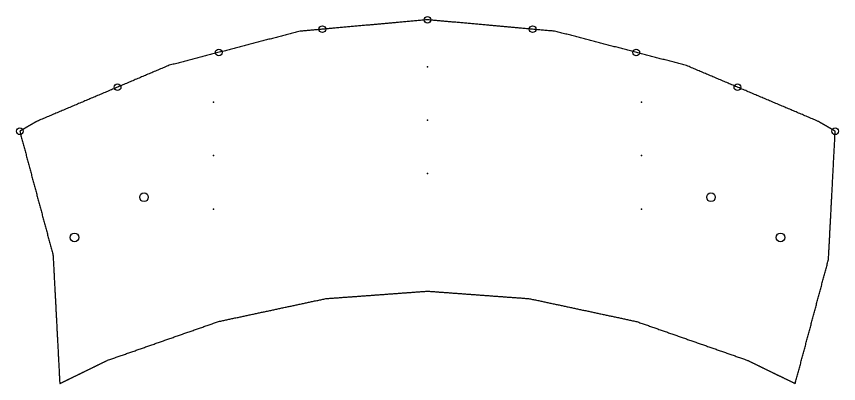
# Model space of a CAD drawing. Extents: x 2 to 380, y 1 to 306.
# Drawn here: x 156.3 to 217.7, y 0.8 to 28.3 of the extents above; entities that cross this region are included whole.
import ezdxf

# ---------------------------------------------------------------- set-up
doc = ezdxf.new("R2010")
doc.units = 0
doc.layers.get('0').update_dxf_attribs({"linetype": 'CONTINUOUS'})
for name, color, linetype in [('DRILLING', 3, 'CONTINUOUS'), ('ENGRAVE', 4, 'CONTINUOUS'), ('RIB_INDICATION', 1, 'CONTINUOUS')]:
    doc.layers.add(name, color=color, linetype=linetype)

# ---------------------------------------------------------------- blocks, each defined once
blk = doc.blocks.new('*U150')
at = {"layer": 'ENGRAVE'}
blk.add_point((0, 0), dxfattribs=at)
blk = doc.blocks.new('*U151')
at = {"layer": 'ENGRAVE', "color": 0, "linetype": 'BYBLOCK'}
for p in [(0, 0), (4, 0), (8, 0)]:
    blk.add_blockref('*U150', p, dxfattribs=at)
blk = doc.blocks.new('*U152')
at = {"layer": 'ENGRAVE'}
blk.add_point((0, 0), dxfattribs=at)
blk = doc.blocks.new('*U153')
at = {"layer": 'ENGRAVE', "color": 0, "linetype": 'BYBLOCK'}
for p in [(0, 0), (4, 0), (8, 0)]:
    blk.add_blockref('*U152', p, dxfattribs=at)
blk = doc.blocks.new('*U154')
at = {"layer": 'ENGRAVE'}
blk.add_point((0, 0), dxfattribs=at)
blk = doc.blocks.new('*U155')
at = {"layer": 'ENGRAVE', "color": 0, "linetype": 'BYBLOCK'}
for p in [(0, 0), (4, 0), (8, 0)]:
    blk.add_blockref('*U154', p, dxfattribs=at)

msp = doc.modelspace()

# ---------------------------------------------------------------- linework, layer by layer
msp.add_polyline3d([(159.493, 0.821, 0), (159.527, 0.838, 0), (159.561, 0.854, 0), (159.595, 0.871, 0), (159.629, 0.888, 0), (159.663, 0.904, 0), (159.697, 0.921, 0), (159.731, 0.937, 0), (159.765, 0.954, 0), (159.799, 0.971, 0), (159.833, 0.987, 0), (159.867, 1.004, 0), (159.901, 1.02, 0), (159.935, 1.037, 0), (159.969, 1.054, 0), (160.003, 1.07, 0), (160.037, 1.087, 0), (160.071, 1.103, 0), (160.105, 1.12, 0), (160.139, 1.136, 0), (160.173, 1.153, 0), (160.207, 1.17, 0), (160.241, 1.186, 0), (160.275, 1.203, 0), (160.309, 1.219, 0), (160.343, 1.236, 0), (160.377, 1.253, 0), (160.411, 1.269, 0), (160.445, 1.286, 0), (160.479, 1.302, 0), (160.513, 1.319, 0), (160.547, 1.336, 0), (160.581, 1.352, 0), (160.616, 1.369, 0), (160.65, 1.385, 0), (160.684, 1.402, 0), (160.718, 1.419, 0), (160.752, 1.435, 0), (160.786, 1.452, 0), (160.82, 1.468, 0), (160.854, 1.485, 0), (160.888, 1.502, 0), (160.922, 1.518, 0), (160.956, 1.535, 0), (160.99, 1.551, 0), (161.024, 1.568, 0), (161.058, 1.584, 0), (161.092, 1.601, 0), (161.126, 1.618, 0), (161.16, 1.634, 0), (161.194, 1.651, 0), (161.228, 1.667, 0), (161.262, 1.684, 0), (161.296, 1.701, 0), (161.33, 1.717, 0), (161.364, 1.734, 0), (161.398, 1.75, 0), (161.432, 1.767, 0), (161.466, 1.784, 0), (161.5, 1.8, 0), (161.534, 1.817, 0), (161.568, 1.833, 0), (161.602, 1.85, 0), (161.636, 1.867, 0), (161.67, 1.883, 0), (161.704, 1.9, 0), (161.738, 1.916, 0), (161.772, 1.933, 0), (161.806, 1.95, 0), (161.84, 1.966, 0), (161.874, 1.983, 0), (161.908, 1.999, 0), (161.942, 2.016, 0), (161.976, 2.032, 0), (162.01, 2.049, 0), (162.044, 2.066, 0), (162.078, 2.082, 0), (162.112, 2.099, 0), (162.146, 2.115, 0), (162.18, 2.132, 0), (162.214, 2.149, 0), (162.248, 2.165, 0), (162.282, 2.182, 0), (162.316, 2.198, 0), (162.35, 2.215, 0), (162.384, 2.232, 0), (162.418, 2.248, 0), (162.452, 2.265, 0), (162.486, 2.281, 0), (162.52, 2.298, 0), (162.554, 2.315, 0), (162.588, 2.331, 0), (162.622, 2.348, 0), (162.656, 2.364, 0), (162.69, 2.381, 0), (162.724, 2.398, 0), (162.758, 2.414, 0), (162.792, 2.431, 0), (162.826, 2.447, 0), (162.86, 2.464, 0), (162.894, 2.48, 0), (162.928, 2.497, 0), (162.962, 2.514, 0), (162.996, 2.53, 0), (163.03, 2.547, 0), (163.066, 2.564, 0), (163.145, 2.592, 0), (163.225, 2.619, 0), (163.304, 2.647, 0), (163.383, 2.675, 0), (163.462, 2.702, 0), (163.541, 2.73, 0), (163.62, 2.758, 0), (163.699, 2.785, 0), (163.778, 2.813, 0), (163.857, 2.841, 0), (163.937, 2.868, 0), (164.016, 2.896, 0), (164.095, 2.924, 0), (164.174, 2.951, 0), (164.253, 2.979, 0), (164.332, 3.007, 0), (164.411, 3.034, 0), (164.49, 3.062, 0), (164.569, 3.09, 0), (164.648, 3.117, 0), (164.728, 3.145, 0), (164.807, 3.173, 0), (164.886, 3.2, 0), (164.965, 3.228, 0), (165.044, 3.256, 0), (165.123, 3.283, 0), (165.202, 3.311, 0), (165.281, 3.339, 0), (165.36, 3.366, 0), (165.44, 3.394, 0), (165.519, 3.422, 0), (165.598, 3.449, 0), (165.677, 3.477, 0), (165.756, 3.505, 0), (165.835, 3.532, 0), (165.914, 3.56, 0), (165.993, 3.588, 0), (166.072, 3.615, 0), (166.152, 3.643, 0), (166.231, 3.671, 0), (166.31, 3.698, 0), (166.389, 3.726, 0), (166.468, 3.754, 0), (166.547, 3.781, 0), (166.626, 3.809, 0), (166.705, 3.837, 0), (166.784, 3.864, 0), (166.864, 3.892, 0), (166.943, 3.92, 0), (167.022, 3.947, 0), (167.101, 3.975, 0), (167.18, 4.003, 0), (167.259, 4.03, 0), (167.338, 4.058, 0), (167.417, 4.086, 0), (167.496, 4.113, 0), (167.576, 4.141, 0), (167.655, 4.169, 0), (167.734, 4.196, 0), (167.813, 4.224, 0), (167.892, 4.252, 0), (167.971, 4.279, 0), (168.05, 4.307, 0), (168.129, 4.335, 0), (168.208, 4.362, 0), (168.288, 4.39, 0), (168.367, 4.418, 0), (168.446, 4.445, 0), (168.525, 4.473, 0), (168.604, 4.501, 0), (168.683, 4.528, 0), (168.762, 4.556, 0), (168.841, 4.584, 0), (168.92, 4.611, 0), (169, 4.639, 0), (169.079, 4.667, 0), (169.158, 4.694, 0), (169.237, 4.722, 0), (169.316, 4.75, 0), (169.395, 4.777, 0), (169.474, 4.805, 0), (169.553, 4.833, 0), (169.632, 4.86, 0), (169.712, 4.888, 0), (169.791, 4.916, 0), (169.87, 4.943, 0), (169.949, 4.971, 0), (170.028, 4.999, 0), (170.107, 5.026, 0), (170.186, 5.054, 0), (170.265, 5.082, 0), (170.344, 5.109, 0), (170.424, 5.137, 0), (170.503, 5.165, 0), (170.582, 5.192, 0), (170.661, 5.22, 0), (170.74, 5.248, 0), (170.819, 5.275, 0), (170.898, 5.303, 0), (170.977, 5.331, 0), (171.056, 5.358, 0), (171.136, 5.386, 0), (171.215, 5.414, 0), (171.294, 5.441, 0), (171.373, 5.468, 0), (171.449, 5.484, 0), (171.525, 5.501, 0), (171.602, 5.517, 0), (171.678, 5.533, 0), (171.754, 5.55, 0), (171.831, 5.566, 0), (171.907, 5.582, 0), (171.984, 5.598, 0), (172.06, 5.615, 0), (172.136, 5.631, 0), (172.213, 5.647, 0), (172.289, 5.664, 0), (172.365, 5.68, 0), (172.442, 5.696, 0), (172.518, 5.713, 0), (172.594, 5.729, 0), (172.671, 5.745, 0), (172.747, 5.762, 0), (172.824, 5.778, 0), (172.9, 5.794, 0), (172.976, 5.81, 0), (173.053, 5.827, 0), (173.129, 5.843, 0), (173.205, 5.859, 0), (173.282, 5.876, 0), (173.358, 5.892, 0), (173.434, 5.908, 0), (173.511, 5.925, 0), (173.587, 5.941, 0), (173.664, 5.957, 0), (173.74, 5.973, 0), (173.816, 5.99, 0), (173.893, 6.006, 0), (173.969, 6.022, 0), (174.045, 6.039, 0), (174.122, 6.055, 0), (174.198, 6.071, 0), (174.274, 6.088, 0), (174.351, 6.104, 0), (174.427, 6.12, 0), (174.504, 6.137, 0), (174.58, 6.153, 0), (174.656, 6.169, 0), (174.733, 6.185, 0), (174.809, 6.202, 0), (174.885, 6.218, 0), (174.962, 6.234, 0), (175.038, 6.251, 0), (175.115, 6.267, 0), (175.191, 6.283, 0), (175.267, 6.3, 0), (175.344, 6.316, 0), (175.42, 6.332, 0), (175.496, 6.349, 0), (175.573, 6.365, 0), (175.649, 6.381, 0), (175.725, 6.397, 0), (175.802, 6.414, 0), (175.878, 6.43, 0), (175.955, 6.446, 0), (176.031, 6.463, 0), (176.107, 6.479, 0), (176.184, 6.495, 0), (176.26, 6.512, 0), (176.336, 6.528, 0), (176.413, 6.544, 0), (176.489, 6.561, 0), (176.565, 6.577, 0), (176.642, 6.593, 0), (176.718, 6.609, 0), (176.795, 6.626, 0), (176.871, 6.642, 0), (176.947, 6.658, 0), (177.024, 6.675, 0), (177.1, 6.691, 0), (177.176, 6.707, 0), (177.253, 6.724, 0), (177.329, 6.74, 0), (177.405, 6.756, 0), (177.482, 6.772, 0), (177.558, 6.789, 0), (177.635, 6.805, 0), (177.711, 6.821, 0), (177.787, 6.838, 0), (177.864, 6.854, 0), (177.94, 6.87, 0), (178.016, 6.887, 0), (178.093, 6.903, 0), (178.169, 6.919, 0), (178.246, 6.936, 0), (178.322, 6.952, 0), (178.398, 6.968, 0), (178.475, 6.984, 0), (178.551, 7.001, 0), (178.627, 7.017, 0), (178.704, 7.033, 0), (178.78, 7.05, 0), (178.856, 7.066, 0), (178.933, 7.082, 0), (179.009, 7.099, 0), (179.086, 7.115, 0), (179.162, 7.131, 0), (179.238, 7.147, 0), (179.315, 7.164, 0), (179.39, 7.179, 0), (179.463, 7.184, 0), (179.536, 7.189, 0), (179.608, 7.195, 0), (179.681, 7.2, 0), (179.753, 7.205, 0), (179.826, 7.211, 0), (179.898, 7.216, 0), (179.971, 7.221, 0), (180.043, 7.227, 0), (180.116, 7.232, 0), (180.188, 7.237, 0), (180.261, 7.243, 0), (180.333, 7.248, 0), (180.406, 7.253, 0), (180.478, 7.259, 0), (180.551, 7.264, 0), (180.623, 7.269, 0), (180.696, 7.275, 0), (180.768, 7.28, 0), (180.841, 7.285, 0), (180.914, 7.291, 0), (180.986, 7.296, 0), (181.059, 7.301, 0), (181.131, 7.307, 0), (181.204, 7.312, 0), (181.276, 7.317, 0), (181.349, 7.323, 0), (181.421, 7.328, 0), (181.494, 7.333, 0), (181.566, 7.339, 0), (181.639, 7.344, 0), (181.711, 7.349, 0), (181.784, 7.355, 0), (181.856, 7.36, 0), (181.929, 7.365, 0), (182.001, 7.371, 0), (182.074, 7.376, 0), (182.146, 7.381, 0), (182.219, 7.387, 0), (182.291, 7.392, 0), (182.364, 7.397, 0), (182.437, 7.403, 0), (182.509, 7.408, 0), (182.582, 7.413, 0), (182.654, 7.419, 0), (182.727, 7.424, 0), (182.799, 7.429, 0), (182.872, 7.435, 0), (182.944, 7.44, 0), (183.017, 7.445, 0), (183.089, 7.451, 0), (183.162, 7.456, 0), (183.234, 7.461, 0), (183.307, 7.467, 0), (183.379, 7.472, 0), (183.452, 7.477, 0), (183.524, 7.483, 0), (183.597, 7.488, 0), (183.669, 7.493, 0), (183.742, 7.499, 0), (183.815, 7.504, 0), (183.887, 7.509, 0), (183.96, 7.515, 0), (184.032, 7.52, 0), (184.105, 7.525, 0), (184.177, 7.531, 0), (184.25, 7.536, 0), (184.322, 7.541, 0), (184.395, 7.547, 0), (184.467, 7.552, 0), (184.54, 7.557, 0), (184.612, 7.563, 0), (184.685, 7.568, 0), (184.757, 7.573, 0), (184.83, 7.579, 0), (184.902, 7.584, 0), (184.975, 7.589, 0), (185.047, 7.595, 0), (185.12, 7.6, 0), (185.193, 7.605, 0), (185.265, 7.611, 0), (185.338, 7.616, 0), (185.41, 7.621, 0), (185.483, 7.627, 0), (185.555, 7.632, 0), (185.628, 7.637, 0), (185.7, 7.643, 0), (185.773, 7.648, 0), (185.845, 7.653, 0), (185.918, 7.659, 0), (185.99, 7.664, 0), (186.063, 7.669, 0), (186.135, 7.675, 0), (186.208, 7.68, 0), (186.28, 7.685, 0), (186.353, 7.691, 0), (186.425, 7.696, 0), (186.498, 7.701, 0), (186.571, 7.707, 0), (186.643, 7.712, 0), (186.716, 7.717, 0), (186.788, 7.723, 0), (186.861, 7.728, 0), (186.933, 7.733, 0), (187.006, 7.737, 0), (187.078, 7.731, 0), (187.151, 7.726, 0), (187.223, 7.721, 0), (187.296, 7.715, 0), (187.368, 7.71, 0), (187.441, 7.705, 0), (187.513, 7.699, 0), (187.586, 7.694, 0), (187.658, 7.689, 0), (187.731, 7.683, 0), (187.803, 7.678, 0), (187.876, 7.673, 0), (187.949, 7.667, 0), (188.021, 7.662, 0), (188.094, 7.657, 0), (188.166, 7.651, 0), (188.239, 7.646, 0), (188.311, 7.641, 0), (188.384, 7.635, 0), (188.456, 7.63, 0), (188.529, 7.625, 0), (188.601, 7.619, 0), (188.674, 7.614, 0), (188.746, 7.609, 0), (188.819, 7.603, 0), (188.891, 7.598, 0), (188.964, 7.593, 0), (189.036, 7.587, 0), (189.109, 7.582, 0), (189.181, 7.577, 0), (189.254, 7.571, 0), (189.326, 7.566, 0), (189.399, 7.561, 0), (189.472, 7.555, 0), (189.544, 7.55, 0), (189.617, 7.545, 0), (189.689, 7.539, 0), (189.762, 7.534, 0), (189.834, 7.529, 0), (189.907, 7.523, 0), (189.979, 7.518, 0), (190.052, 7.513, 0), (190.124, 7.507, 0), (190.197, 7.502, 0), (190.269, 7.497, 0), (190.342, 7.491, 0), (190.414, 7.486, 0), (190.487, 7.481, 0), (190.559, 7.475, 0), (190.632, 7.47, 0), (190.704, 7.465, 0), (190.777, 7.459, 0), (190.85, 7.454, 0), (190.922, 7.449, 0), (190.995, 7.443, 0), (191.067, 7.438, 0), (191.14, 7.433, 0), (191.212, 7.427, 0), (191.285, 7.422, 0), (191.357, 7.417, 0), (191.43, 7.411, 0), (191.502, 7.406, 0), (191.575, 7.401, 0), (191.647, 7.395, 0), (191.72, 7.39, 0), (191.792, 7.385, 0), (191.865, 7.379, 0), (191.937, 7.374, 0), (192.01, 7.369, 0), (192.082, 7.363, 0), (192.155, 7.358, 0), (192.228, 7.353, 0), (192.3, 7.347, 0), (192.373, 7.342, 0), (192.445, 7.337, 0), (192.518, 7.331, 0), (192.59, 7.326, 0), (192.663, 7.321, 0), (192.735, 7.315, 0), (192.808, 7.31, 0), (192.88, 7.305, 0), (192.953, 7.299, 0), (193.025, 7.294, 0), (193.098, 7.289, 0), (193.17, 7.283, 0), (193.243, 7.278, 0), (193.315, 7.273, 0), (193.388, 7.267, 0), (193.46, 7.262, 0), (193.533, 7.257, 0), (193.606, 7.251, 0), (193.678, 7.246, 0), (193.751, 7.241, 0), (193.823, 7.235, 0), (193.896, 7.23, 0), (193.968, 7.225, 0), (194.041, 7.219, 0), (194.113, 7.214, 0), (194.186, 7.209, 0), (194.258, 7.203, 0), (194.331, 7.198, 0), (194.403, 7.193, 0), (194.476, 7.187, 0), (194.548, 7.182, 0), (194.622, 7.174, 0), (194.698, 7.158, 0), (194.774, 7.141, 0), (194.851, 7.125, 0), (194.927, 7.109, 0), (195.004, 7.093, 0), (195.08, 7.076, 0), (195.156, 7.06, 0), (195.233, 7.044, 0), (195.309, 7.027, 0), (195.385, 7.011, 0), (195.462, 6.995, 0), (195.538, 6.978, 0), (195.615, 6.962, 0), (195.691, 6.946, 0), (195.767, 6.93, 0), (195.844, 6.913, 0), (195.92, 6.897, 0), (195.996, 6.881, 0), (196.073, 6.864, 0), (196.149, 6.848, 0), (196.225, 6.832, 0), (196.302, 6.815, 0), (196.378, 6.799, 0), (196.455, 6.783, 0), (196.531, 6.766, 0), (196.607, 6.75, 0), (196.684, 6.734, 0), (196.76, 6.718, 0), (196.836, 6.701, 0), (196.913, 6.685, 0), (196.989, 6.669, 0), (197.065, 6.652, 0), (197.142, 6.636, 0), (197.218, 6.62, 0), (197.295, 6.603, 0), (197.371, 6.587, 0), (197.447, 6.571, 0), (197.524, 6.554, 0), (197.6, 6.538, 0), (197.676, 6.522, 0), (197.753, 6.506, 0), (197.829, 6.489, 0), (197.905, 6.473, 0), (197.982, 6.457, 0), (198.058, 6.44, 0), (198.135, 6.424, 0), (198.211, 6.408, 0), (198.287, 6.391, 0), (198.364, 6.375, 0), (198.44, 6.359, 0), (198.516, 6.343, 0), (198.593, 6.326, 0), (198.669, 6.31, 0), (198.745, 6.294, 0), (198.822, 6.277, 0), (198.898, 6.261, 0), (198.975, 6.245, 0), (199.051, 6.228, 0), (199.127, 6.212, 0), (199.204, 6.196, 0), (199.28, 6.179, 0), (199.356, 6.163, 0), (199.433, 6.147, 0), (199.509, 6.131, 0), (199.586, 6.114, 0), (199.662, 6.098, 0), (199.738, 6.082, 0), (199.815, 6.065, 0), (199.891, 6.049, 0), (199.967, 6.033, 0), (200.044, 6.016, 0), (200.12, 6, 0), (200.196, 5.984, 0), (200.273, 5.968, 0), (200.349, 5.951, 0), (200.426, 5.935, 0), (200.502, 5.919, 0), (200.578, 5.902, 0), (200.655, 5.886, 0), (200.731, 5.87, 0), (200.807, 5.853, 0), (200.884, 5.837, 0), (200.96, 5.821, 0), (201.036, 5.804, 0), (201.113, 5.788, 0), (201.189, 5.772, 0), (201.266, 5.756, 0), (201.342, 5.739, 0), (201.418, 5.723, 0), (201.495, 5.707, 0), (201.571, 5.69, 0), (201.647, 5.674, 0), (201.724, 5.658, 0), (201.8, 5.641, 0), (201.876, 5.625, 0), (201.953, 5.609, 0), (202.029, 5.592, 0), (202.106, 5.576, 0), (202.182, 5.56, 0), (202.258, 5.544, 0), (202.335, 5.527, 0), (202.411, 5.511, 0), (202.487, 5.495, 0), (202.564, 5.478, 0), (202.641, 5.459, 0), (202.72, 5.431, 0), (202.799, 5.404, 0), (202.878, 5.376, 0), (202.957, 5.348, 0), (203.036, 5.321, 0), (203.116, 5.293, 0), (203.195, 5.265, 0), (203.274, 5.238, 0), (203.353, 5.21, 0), (203.432, 5.182, 0), (203.511, 5.155, 0), (203.59, 5.127, 0), (203.669, 5.099, 0), (203.748, 5.072, 0), (203.828, 5.044, 0), (203.907, 5.016, 0), (203.986, 4.989, 0), (204.065, 4.961, 0), (204.144, 4.933, 0), (204.223, 4.906, 0), (204.302, 4.878, 0), (204.381, 4.85, 0), (204.46, 4.823, 0), (204.54, 4.795, 0), (204.619, 4.767, 0), (204.698, 4.74, 0), (204.777, 4.712, 0), (204.856, 4.684, 0), (204.935, 4.657, 0), (205.014, 4.629, 0), (205.093, 4.601, 0), (205.172, 4.574, 0), (205.252, 4.546, 0), (205.331, 4.518, 0), (205.41, 4.491, 0), (205.489, 4.463, 0), (205.568, 4.435, 0), (205.647, 4.408, 0), (205.726, 4.38, 0), (205.805, 4.352, 0), (205.884, 4.325, 0), (205.964, 4.297, 0), (206.043, 4.269, 0), (206.122, 4.242, 0), (206.201, 4.214, 0), (206.28, 4.186, 0), (206.359, 4.159, 0), (206.438, 4.131, 0), (206.517, 4.103, 0), (206.596, 4.075, 0), (206.676, 4.048, 0), (206.755, 4.02, 0), (206.834, 3.992, 0), (206.913, 3.965, 0), (206.992, 3.937, 0), (207.071, 3.909, 0), (207.15, 3.882, 0), (207.229, 3.854, 0), (207.308, 3.826, 0), (207.388, 3.799, 0), (207.467, 3.771, 0), (207.546, 3.743, 0), (207.625, 3.716, 0), (207.704, 3.688, 0), (207.783, 3.66, 0), (207.862, 3.633, 0), (207.941, 3.605, 0), (208.02, 3.577, 0), (208.099, 3.55, 0), (208.179, 3.522, 0), (208.258, 3.494, 0), (208.337, 3.467, 0), (208.416, 3.439, 0), (208.495, 3.411, 0), (208.574, 3.384, 0), (208.653, 3.356, 0), (208.732, 3.328, 0), (208.811, 3.301, 0), (208.891, 3.273, 0), (208.97, 3.245, 0), (209.049, 3.218, 0), (209.128, 3.19, 0), (209.207, 3.162, 0), (209.286, 3.135, 0), (209.365, 3.107, 0), (209.444, 3.079, 0), (209.523, 3.052, 0), (209.603, 3.024, 0), (209.682, 2.996, 0), (209.761, 2.969, 0), (209.84, 2.941, 0), (209.919, 2.913, 0), (209.998, 2.886, 0), (210.077, 2.858, 0), (210.156, 2.83, 0), (210.235, 2.803, 0), (210.315, 2.775, 0), (210.394, 2.747, 0), (210.473, 2.72, 0), (210.552, 2.692, 0), (210.631, 2.664, 0), (210.71, 2.637, 0), (210.789, 2.609, 0), (210.868, 2.581, 0), (210.933, 2.557, 0), (210.967, 2.541, 0), (211.001, 2.524, 0), (211.035, 2.508, 0), (211.069, 2.491, 0), (211.103, 2.474, 0), (211.137, 2.458, 0), (211.171, 2.441, 0), (211.205, 2.425, 0), (211.239, 2.408, 0), (211.273, 2.391, 0), (211.307, 2.375, 0), (211.341, 2.358, 0), (211.375, 2.342, 0), (211.409, 2.325, 0), (211.443, 2.308, 0), (211.477, 2.292, 0), (211.511, 2.275, 0), (211.545, 2.259, 0), (211.579, 2.242, 0), (211.613, 2.225, 0), (211.647, 2.209, 0), (211.681, 2.192, 0), (211.715, 2.176, 0), (211.749, 2.159, 0), (211.783, 2.143, 0), (211.817, 2.126, 0), (211.851, 2.109, 0), (211.885, 2.093, 0), (211.919, 2.076, 0), (211.953, 2.06, 0), (211.987, 2.043, 0), (212.021, 2.026, 0), (212.055, 2.01, 0), (212.089, 1.993, 0), (212.123, 1.977, 0), (212.157, 1.96, 0), (212.191, 1.943, 0), (212.225, 1.927, 0), (212.259, 1.91, 0), (212.293, 1.894, 0), (212.327, 1.877, 0), (212.361, 1.86, 0), (212.395, 1.844, 0), (212.429, 1.827, 0), (212.463, 1.811, 0), (212.497, 1.794, 0), (212.531, 1.777, 0), (212.565, 1.761, 0), (212.599, 1.744, 0), (212.633, 1.728, 0), (212.667, 1.711, 0), (212.701, 1.695, 0), (212.735, 1.678, 0), (212.769, 1.661, 0), (212.803, 1.645, 0), (212.838, 1.628, 0), (212.872, 1.612, 0), (212.906, 1.595, 0), (212.94, 1.578, 0), (212.974, 1.562, 0), (213.008, 1.545, 0), (213.042, 1.529, 0), (213.076, 1.512, 0), (213.11, 1.495, 0), (213.144, 1.479, 0), (213.178, 1.462, 0), (213.212, 1.446, 0), (213.246, 1.429, 0), (213.28, 1.412, 0), (213.314, 1.396, 0), (213.348, 1.379, 0), (213.382, 1.363, 0), (213.416, 1.346, 0), (213.45, 1.329, 0), (213.484, 1.313, 0), (213.518, 1.296, 0), (213.552, 1.28, 0), (213.586, 1.263, 0), (213.62, 1.247, 0), (213.654, 1.23, 0), (213.688, 1.213, 0), (213.722, 1.197, 0), (213.756, 1.18, 0), (213.79, 1.164, 0), (213.824, 1.147, 0), (213.858, 1.13, 0), (213.892, 1.114, 0), (213.926, 1.097, 0), (213.96, 1.081, 0), (213.994, 1.064, 0), (214.028, 1.047, 0), (214.062, 1.031, 0), (214.096, 1.014, 0), (214.13, 0.998, 0), (214.164, 0.981, 0), (214.198, 0.964, 0), (214.232, 0.948, 0), (214.266, 0.931, 0), (214.3, 0.915, 0), (214.334, 0.898, 0), (214.368, 0.881, 0), (214.402, 0.865, 0), (214.436, 0.848, 0), (214.47, 0.832, 0), (214.5, 0.853, 0), (214.524, 0.941, 0), (214.547, 1.028, 0), (214.57, 1.116, 0), (214.594, 1.203, 0), (214.617, 1.291, 0), (214.641, 1.378, 0), (214.664, 1.466, 0), (214.688, 1.553, 0), (214.711, 1.641, 0), (214.735, 1.728, 0), (214.758, 1.816, 0), (214.782, 1.903, 0), (214.805, 1.991, 0), (214.828, 2.078, 0), (214.852, 2.166, 0), (214.875, 2.253, 0), (214.899, 2.341, 0), (214.922, 2.428, 0), (214.946, 2.516, 0), (214.969, 2.603, 0), (214.993, 2.691, 0), (215.016, 2.778, 0), (215.039, 2.866, 0), (215.063, 2.953, 0), (215.086, 3.041, 0), (215.11, 3.128, 0), (215.133, 3.216, 0), (215.157, 3.303, 0), (215.18, 3.391, 0), (215.204, 3.478, 0), (215.227, 3.566, 0), (215.251, 3.653, 0), (215.274, 3.74, 0), (215.297, 3.828, 0), (215.321, 3.915, 0), (215.344, 4.003, 0), (215.368, 4.09, 0), (215.391, 4.178, 0), (215.415, 4.265, 0), (215.438, 4.353, 0), (215.462, 4.44, 0), (215.485, 4.528, 0), (215.508, 4.615, 0), (215.532, 4.703, 0), (215.555, 4.79, 0), (215.579, 4.878, 0), (215.602, 4.965, 0), (215.626, 5.053, 0), (215.649, 5.14, 0), (215.673, 5.228, 0), (215.696, 5.315, 0), (215.72, 5.403, 0), (215.743, 5.49, 0), (215.766, 5.578, 0), (215.79, 5.665, 0), (215.813, 5.753, 0), (215.837, 5.84, 0), (215.86, 5.928, 0), (215.884, 6.015, 0), (215.907, 6.103, 0), (215.931, 6.19, 0), (215.954, 6.278, 0), (215.977, 6.365, 0), (216.001, 6.453, 0), (216.024, 6.54, 0), (216.048, 6.628, 0), (216.071, 6.715, 0), (216.095, 6.803, 0), (216.118, 6.89, 0), (216.142, 6.978, 0), (216.165, 7.065, 0), (216.189, 7.153, 0), (216.212, 7.24, 0), (216.235, 7.327, 0), (216.259, 7.415, 0), (216.282, 7.502, 0), (216.306, 7.59, 0), (216.329, 7.677, 0), (216.353, 7.765, 0), (216.376, 7.852, 0), (216.4, 7.94, 0), (216.423, 8.027, 0), (216.446, 8.115, 0), (216.47, 8.202, 0), (216.493, 8.29, 0), (216.517, 8.377, 0), (216.54, 8.465, 0), (216.564, 8.552, 0), (216.587, 8.64, 0), (216.611, 8.727, 0), (216.634, 8.815, 0), (216.658, 8.902, 0), (216.681, 8.99, 0), (216.704, 9.077, 0), (216.728, 9.165, 0), (216.751, 9.252, 0), (216.775, 9.34, 0), (216.798, 9.427, 0), (216.822, 9.515, 0), (216.845, 9.602, 0), (216.869, 9.69, 0), (216.892, 9.777, 0), (216.915, 9.865, 0), (216.939, 9.952, 0), (216.954, 10.007, 0), (216.956, 10.016, 0), (216.958, 10.026, 0), (216.961, 10.035, 0), (216.963, 10.044, 0), (216.965, 10.054, 0), (216.967, 10.063, 0), (216.969, 10.072, 0), (216.97, 10.082, 0), (216.972, 10.091, 0), (216.974, 10.101, 0), (216.975, 10.11, 0), (216.977, 10.119, 0), (216.978, 10.129, 0), (216.979, 10.138, 0), (216.98, 10.148, 0), (216.981, 10.157, 0), (216.982, 10.167, 0), (216.983, 10.176, 0), (216.984, 10.186, 0), (216.985, 10.195, 0), (216.985, 10.205, 0), (216.988, 10.251, 0), (216.992, 10.342, 0), (216.997, 10.432, 0), (217.002, 10.523, 0), (217.007, 10.613, 0), (217.011, 10.703, 0), (217.016, 10.794, 0), (217.021, 10.884, 0), (217.025, 10.975, 0), (217.03, 11.065, 0), (217.035, 11.156, 0), (217.04, 11.246, 0), (217.044, 11.336, 0), (217.049, 11.427, 0), (217.054, 11.518, 0), (217.059, 11.608, 0), (217.063, 11.698, 0), (217.068, 11.789, 0), (217.073, 11.879, 0), (217.077, 11.97, 0), (217.082, 12.06, 0), (217.087, 12.151, 0), (217.092, 12.241, 0), (217.096, 12.332, 0), (217.101, 12.422, 0), (217.106, 12.512, 0), (217.111, 12.603, 0), (217.115, 12.693, 0), (217.12, 12.784, 0), (217.125, 12.874, 0), (217.13, 12.965, 0), (217.134, 13.055, 0), (217.139, 13.146, 0), (217.144, 13.236, 0), (217.148, 13.326, 0), (217.153, 13.417, 0), (217.158, 13.507, 0), (217.163, 13.598, 0), (217.167, 13.688, 0), (217.172, 13.779, 0), (217.177, 13.869, 0), (217.182, 13.96, 0), (217.186, 14.05, 0), (217.191, 14.141, 0), (217.196, 14.231, 0), (217.201, 14.322, 0), (217.205, 14.412, 0), (217.21, 14.502, 0), (217.215, 14.593, 0), (217.219, 14.683, 0), (217.224, 14.774, 0), (217.229, 14.864, 0), (217.234, 14.955, 0), (217.238, 15.045, 0), (217.243, 15.136, 0), (217.248, 15.226, 0), (217.253, 15.316, 0), (217.257, 15.407, 0), (217.262, 15.497, 0), (217.267, 15.588, 0), (217.272, 15.678, 0), (217.276, 15.769, 0), (217.281, 15.859, 0), (217.286, 15.95, 0), (217.29, 16.04, 0), (217.295, 16.131, 0), (217.3, 16.221, 0), (217.305, 16.311, 0), (217.309, 16.402, 0), (217.314, 16.492, 0), (217.319, 16.583, 0), (217.324, 16.673, 0), (217.328, 16.764, 0), (217.333, 16.854, 0), (217.338, 16.945, 0), (217.343, 17.035, 0), (217.347, 17.125, 0), (217.352, 17.216, 0), (217.357, 17.306, 0), (217.361, 17.397, 0), (217.366, 17.487, 0), (217.371, 17.578, 0), (217.376, 17.668, 0), (217.38, 17.759, 0), (217.385, 17.849, 0), (217.39, 17.94, 0), (217.395, 18.03, 0), (217.399, 18.12, 0), (217.404, 18.211, 0), (217.409, 18.301, 0), (217.413, 18.392, 0), (217.418, 18.482, 0), (217.423, 18.573, 0), (217.428, 18.663, 0), (217.432, 18.754, 0), (217.437, 18.844, 0), (217.442, 18.934, 0), (217.447, 19.025, 0), (217.451, 19.115, 0), (217.456, 19.206, 0), (217.461, 19.296, 0), (217.466, 19.387, 0), (217.47, 19.477, 0), (217.475, 19.568, 0), (217.48, 19.658, 0), (217.476, 19.707, 0), (217.464, 19.714, 0), (217.452, 19.721, 0), (217.44, 19.728, 0), (217.427, 19.735, 0), (217.415, 19.742, 0), (217.403, 19.749, 0), (217.391, 19.756, 0), (217.379, 19.764, 0), (217.367, 19.771, 0), (217.354, 19.778, 0), (217.342, 19.785, 0), (217.33, 19.792, 0), (217.318, 19.799, 0), (217.306, 19.806, 0), (217.294, 19.813, 0), (217.281, 19.82, 0), (217.269, 19.827, 0), (217.257, 19.834, 0), (217.245, 19.841, 0), (217.233, 19.849, 0), (217.221, 19.856, 0), (217.208, 19.863, 0), (217.196, 19.87, 0), (217.184, 19.877, 0), (217.172, 19.884, 0), (217.16, 19.891, 0), (217.148, 19.898, 0), (217.135, 19.905, 0), (217.123, 19.912, 0), (217.111, 19.919, 0), (217.099, 19.927, 0), (217.087, 19.934, 0), (217.075, 19.941, 0), (217.063, 19.948, 0), (217.05, 19.955, 0), (217.038, 19.962, 0), (217.026, 19.969, 0), (217.014, 19.976, 0), (217.002, 19.983, 0), (216.99, 19.99, 0), (216.977, 19.997, 0), (216.965, 20.004, 0), (216.953, 20.012, 0), (216.941, 20.019, 0), (216.929, 20.026, 0), (216.917, 20.033, 0), (216.904, 20.04, 0), (216.892, 20.047, 0), (216.88, 20.054, 0), (216.868, 20.061, 0), (216.856, 20.068, 0), (216.844, 20.075, 0), (216.831, 20.082, 0), (216.819, 20.089, 0), (216.807, 20.096, 0), (216.795, 20.104, 0), (216.783, 20.111, 0), (216.771, 20.118, 0), (216.758, 20.125, 0), (216.746, 20.132, 0), (216.734, 20.139, 0), (216.722, 20.146, 0), (216.71, 20.153, 0), (216.698, 20.16, 0), (216.685, 20.167, 0), (216.673, 20.174, 0), (216.661, 20.181, 0), (216.649, 20.189, 0), (216.637, 20.196, 0), (216.625, 20.203, 0), (216.612, 20.21, 0), (216.6, 20.217, 0), (216.588, 20.224, 0), (216.576, 20.231, 0), (216.564, 20.238, 0), (216.552, 20.245, 0), (216.54, 20.252, 0), (216.527, 20.259, 0), (216.515, 20.267, 0), (216.503, 20.274, 0), (216.491, 20.281, 0), (216.479, 20.288, 0), (216.467, 20.295, 0), (216.454, 20.302, 0), (216.442, 20.309, 0), (216.43, 20.316, 0), (216.418, 20.323, 0), (216.406, 20.33, 0), (216.394, 20.337, 0), (216.381, 20.344, 0), (216.369, 20.352, 0), (216.357, 20.359, 0), (216.345, 20.366, 0), (216.333, 20.373, 0), (216.321, 20.38, 0), (216.308, 20.387, 0), (216.296, 20.394, 0), (216.284, 20.401, 0), (216.272, 20.408, 0), (216.26, 20.415, 0), (216.248, 20.422, 0), (216.235, 20.429, 0), (216.223, 20.436, 0), (216.211, 20.444, 0), (216.154, 20.468, 0), (216.06, 20.508, 0), (215.966, 20.548, 0), (215.872, 20.588, 0), (215.777, 20.628, 0), (215.683, 20.668, 0), (215.589, 20.708, 0), (215.495, 20.748, 0), (215.401, 20.788, 0), (215.307, 20.828, 0), (215.212, 20.867, 0), (215.118, 20.907, 0), (215.024, 20.947, 0), (214.93, 20.987, 0), (214.836, 21.027, 0), (214.741, 21.067, 0), (214.647, 21.107, 0), (214.553, 21.147, 0), (214.459, 21.186, 0), (214.365, 21.226, 0), (214.271, 21.266, 0), (214.176, 21.306, 0), (214.082, 21.346, 0), (213.988, 21.386, 0), (213.894, 21.426, 0), (213.8, 21.466, 0), (213.705, 21.506, 0), (213.611, 21.546, 0), (213.517, 21.585, 0), (213.423, 21.625, 0), (213.329, 21.665, 0), (213.235, 21.705, 0), (213.14, 21.745, 0), (213.046, 21.785, 0), (212.952, 21.825, 0), (212.858, 21.865, 0), (212.764, 21.904, 0), (212.669, 21.944, 0), (212.575, 21.984, 0), (212.481, 22.024, 0), (212.387, 22.064, 0), (212.293, 22.104, 0), (212.199, 22.144, 0), (212.104, 22.184, 0), (212.01, 22.224, 0), (211.916, 22.264, 0), (211.822, 22.303, 0), (211.728, 22.343, 0), (211.633, 22.383, 0), (211.539, 22.423, 0), (211.445, 22.463, 0), (211.351, 22.503, 0), (211.257, 22.543, 0), (211.163, 22.583, 0), (211.068, 22.622, 0), (210.974, 22.662, 0), (210.88, 22.702, 0), (210.786, 22.742, 0), (210.692, 22.782, 0), (210.597, 22.822, 0), (210.503, 22.862, 0), (210.409, 22.902, 0), (210.315, 22.942, 0), (210.221, 22.982, 0), (210.127, 23.021, 0), (210.032, 23.061, 0), (209.938, 23.101, 0), (209.844, 23.141, 0), (209.75, 23.181, 0), (209.656, 23.221, 0), (209.561, 23.261, 0), (209.467, 23.301, 0), (209.373, 23.34, 0), (209.279, 23.38, 0), (209.185, 23.42, 0), (209.091, 23.46, 0), (208.996, 23.5, 0), (208.902, 23.54, 0), (208.808, 23.58, 0), (208.714, 23.62, 0), (208.62, 23.66, 0), (208.525, 23.7, 0), (208.431, 23.739, 0), (208.337, 23.779, 0), (208.243, 23.819, 0), (208.149, 23.859, 0), (208.054, 23.899, 0), (207.96, 23.939, 0), (207.866, 23.979, 0), (207.772, 24.019, 0), (207.678, 24.058, 0), (207.584, 24.098, 0), (207.489, 24.138, 0), (207.395, 24.178, 0), (207.301, 24.218, 0), (207.207, 24.258, 0), (207.113, 24.298, 0), (207.018, 24.338, 0), (206.924, 24.378, 0), (206.83, 24.418, 0), (206.736, 24.457, 0), (206.642, 24.497, 0), (206.548, 24.537, 0), (206.453, 24.577, 0), (206.359, 24.617, 0), (206.266, 24.648, 0), (206.173, 24.672, 0), (206.08, 24.696, 0), (205.986, 24.721, 0), (205.893, 24.745, 0), (205.8, 24.769, 0), (205.707, 24.793, 0), (205.614, 24.818, 0), (205.521, 24.842, 0), (205.428, 24.866, 0), (205.335, 24.891, 0), (205.242, 24.915, 0), (205.149, 24.939, 0), (205.056, 24.964, 0), (204.962, 24.988, 0), (204.869, 25.012, 0), (204.776, 25.037, 0), (204.683, 25.061, 0), (204.59, 25.085, 0), (204.497, 25.109, 0), (204.404, 25.134, 0), (204.311, 25.158, 0), (204.218, 25.182, 0), (204.125, 25.207, 0), (204.032, 25.231, 0), (203.939, 25.255, 0), (203.845, 25.279, 0), (203.752, 25.304, 0), (203.659, 25.328, 0), (203.566, 25.352, 0), (203.473, 25.377, 0), (203.38, 25.401, 0), (203.287, 25.425, 0), (203.194, 25.45, 0), (203.101, 25.474, 0), (203.008, 25.498, 0), (202.915, 25.523, 0), (202.821, 25.547, 0), (202.728, 25.571, 0), (202.635, 25.596, 0), (202.542, 25.62, 0), (202.449, 25.644, 0), (202.356, 25.668, 0), (202.263, 25.693, 0), (202.17, 25.717, 0), (202.077, 25.741, 0), (201.984, 25.766, 0), (201.891, 25.79, 0), (201.798, 25.814, 0), (201.704, 25.839, 0), (201.611, 25.863, 0), (201.518, 25.887, 0), (201.425, 25.912, 0), (201.332, 25.936, 0), (201.239, 25.96, 0), (201.146, 25.984, 0), (201.053, 26.009, 0), (200.96, 26.033, 0), (200.867, 26.057, 0), (200.774, 26.082, 0), (200.681, 26.106, 0), (200.587, 26.13, 0), (200.494, 26.154, 0), (200.401, 26.179, 0), (200.308, 26.203, 0), (200.215, 26.227, 0), (200.122, 26.252, 0), (200.029, 26.276, 0), (199.936, 26.3, 0), (199.843, 26.325, 0), (199.75, 26.349, 0), (199.657, 26.373, 0), (199.563, 26.398, 0), (199.47, 26.422, 0), (199.377, 26.446, 0), (199.284, 26.471, 0), (199.191, 26.495, 0), (199.098, 26.519, 0), (199.005, 26.543, 0), (198.912, 26.568, 0), (198.819, 26.592, 0), (198.726, 26.616, 0), (198.633, 26.641, 0), (198.54, 26.665, 0), (198.446, 26.689, 0), (198.353, 26.713, 0), (198.26, 26.738, 0), (198.167, 26.762, 0), (198.074, 26.787, 0), (197.981, 26.811, 0), (197.888, 26.835, 0), (197.795, 26.859, 0), (197.702, 26.884, 0), (197.609, 26.908, 0), (197.516, 26.932, 0), (197.422, 26.957, 0), (197.329, 26.981, 0), (197.236, 27.005, 0), (197.143, 27.029, 0), (197.05, 27.054, 0), (196.957, 27.078, 0), (196.864, 27.102, 0), (196.771, 27.127, 0), (196.678, 27.151, 0), (196.585, 27.175, 0), (196.493, 27.189, 0), (196.402, 27.198, 0), (196.311, 27.206, 0), (196.22, 27.214, 0), (196.129, 27.222, 0), (196.038, 27.23, 0), (195.946, 27.239, 0), (195.855, 27.247, 0), (195.764, 27.255, 0), (195.673, 27.263, 0), (195.582, 27.271, 0), (195.491, 27.28, 0), (195.4, 27.288, 0), (195.309, 27.296, 0), (195.218, 27.304, 0), (195.127, 27.313, 0), (195.036, 27.321, 0), (194.945, 27.329, 0), (194.854, 27.337, 0), (194.762, 27.345, 0), (194.671, 27.354, 0), (194.58, 27.362, 0), (194.489, 27.37, 0), (194.398, 27.378, 0), (194.307, 27.387, 0), (194.216, 27.395, 0), (194.125, 27.403, 0), (194.034, 27.411, 0), (193.943, 27.419, 0), (193.852, 27.428, 0), (193.761, 27.436, 0), (193.67, 27.444, 0), (193.579, 27.452, 0), (193.487, 27.46, 0), (193.396, 27.469, 0), (193.305, 27.477, 0), (193.214, 27.485, 0), (193.123, 27.493, 0), (193.032, 27.502, 0), (192.941, 27.51, 0), (192.85, 27.518, 0), (192.759, 27.526, 0), (192.668, 27.534, 0), (192.577, 27.543, 0), (192.486, 27.551, 0), (192.395, 27.559, 0), (192.303, 27.567, 0), (192.212, 27.575, 0), (192.121, 27.584, 0), (192.03, 27.592, 0), (191.939, 27.6, 0), (191.848, 27.608, 0), (191.757, 27.616, 0), (191.666, 27.625, 0), (191.575, 27.633, 0), (191.484, 27.641, 0), (191.393, 27.649, 0), (191.302, 27.657, 0), (191.211, 27.666, 0), (191.119, 27.674, 0), (191.028, 27.682, 0), (190.937, 27.69, 0), (190.846, 27.699, 0), (190.755, 27.707, 0), (190.664, 27.715, 0), (190.573, 27.723, 0), (190.482, 27.731, 0), (190.391, 27.74, 0), (190.3, 27.748, 0), (190.209, 27.756, 0), (190.118, 27.764, 0), (190.027, 27.773, 0), (189.936, 27.781, 0), (189.844, 27.789, 0), (189.753, 27.797, 0), (189.662, 27.805, 0), (189.571, 27.814, 0), (189.48, 27.822, 0), (189.389, 27.83, 0), (189.298, 27.838, 0), (189.207, 27.846, 0), (189.116, 27.855, 0), (189.025, 27.863, 0), (188.934, 27.871, 0), (188.843, 27.879, 0), (188.752, 27.887, 0), (188.66, 27.896, 0), (188.569, 27.904, 0), (188.478, 27.912, 0), (188.387, 27.92, 0), (188.296, 27.929, 0), (188.205, 27.937, 0), (188.114, 27.945, 0), (188.023, 27.953, 0), (187.932, 27.961, 0), (187.841, 27.97, 0), (187.75, 27.978, 0), (187.659, 27.986, 0), (187.568, 27.994, 0), (187.476, 28.003, 0), (187.385, 28.011, 0), (187.294, 28.019, 0), (187.203, 28.027, 0), (187.112, 28.035, 0), (187.021, 28.044, 0), (186.93, 28.041, 0), (186.839, 28.032, 0), (186.748, 28.024, 0), (186.657, 28.016, 0), (186.566, 28.008, 0), (186.475, 28, 0), (186.384, 27.991, 0), (186.293, 27.983, 0), (186.201, 27.975, 0), (186.11, 27.967, 0), (186.019, 27.958, 0), (185.928, 27.95, 0), (185.837, 27.942, 0), (185.746, 27.934, 0), (185.655, 27.925, 0), (185.564, 27.917, 0), (185.473, 27.909, 0), (185.382, 27.901, 0), (185.291, 27.893, 0), (185.2, 27.884, 0), (185.109, 27.876, 0), (185.017, 27.868, 0), (184.926, 27.86, 0), (184.835, 27.852, 0), (184.744, 27.843, 0), (184.653, 27.835, 0), (184.562, 27.827, 0), (184.471, 27.819, 0), (184.38, 27.811, 0), (184.289, 27.802, 0), (184.198, 27.794, 0), (184.107, 27.786, 0), (184.016, 27.778, 0), (183.925, 27.77, 0), (183.833, 27.761, 0), (183.742, 27.753, 0), (183.651, 27.745, 0), (183.56, 27.737, 0), (183.469, 27.728, 0), (183.378, 27.72, 0), (183.287, 27.712, 0), (183.196, 27.704, 0), (183.105, 27.696, 0), (183.014, 27.687, 0), (182.923, 27.679, 0), (182.832, 27.671, 0), (182.741, 27.663, 0), (182.65, 27.654, 0), (182.558, 27.646, 0), (182.467, 27.638, 0), (182.376, 27.63, 0), (182.285, 27.622, 0), (182.194, 27.613, 0), (182.103, 27.605, 0), (182.012, 27.597, 0), (181.921, 27.589, 0), (181.83, 27.581, 0), (181.739, 27.572, 0), (181.648, 27.564, 0), (181.557, 27.556, 0), (181.466, 27.548, 0), (181.374, 27.54, 0), (181.283, 27.531, 0), (181.192, 27.523, 0), (181.101, 27.515, 0), (181.01, 27.507, 0), (180.919, 27.498, 0), (180.828, 27.49, 0), (180.737, 27.482, 0), (180.646, 27.474, 0), (180.555, 27.466, 0), (180.464, 27.457, 0), (180.373, 27.449, 0), (180.282, 27.441, 0), (180.19, 27.433, 0), (180.099, 27.424, 0), (180.008, 27.416, 0), (179.917, 27.408, 0), (179.826, 27.4, 0), (179.735, 27.392, 0), (179.644, 27.384, 0), (179.553, 27.375, 0), (179.462, 27.367, 0), (179.371, 27.359, 0), (179.28, 27.351, 0), (179.189, 27.342, 0), (179.098, 27.334, 0), (179.007, 27.326, 0), (178.915, 27.318, 0), (178.824, 27.31, 0), (178.733, 27.301, 0), (178.642, 27.293, 0), (178.551, 27.285, 0), (178.46, 27.277, 0), (178.369, 27.268, 0), (178.278, 27.26, 0), (178.187, 27.252, 0), (178.096, 27.244, 0), (178.005, 27.236, 0), (177.914, 27.227, 0), (177.823, 27.219, 0), (177.731, 27.211, 0), (177.64, 27.203, 0), (177.549, 27.195, 0), (177.458, 27.186, 0), (177.366, 27.166, 0), (177.273, 27.142, 0), (177.18, 27.118, 0), (177.086, 27.093, 0), (176.993, 27.069, 0), (176.9, 27.045, 0), (176.807, 27.021, 0), (176.714, 26.996, 0), (176.621, 26.972, 0), (176.528, 26.948, 0), (176.435, 26.923, 0), (176.342, 26.899, 0), (176.249, 26.875, 0), (176.156, 26.85, 0), (176.062, 26.826, 0), (175.969, 26.802, 0), (175.876, 26.777, 0), (175.783, 26.753, 0), (175.69, 26.729, 0), (175.597, 26.705, 0), (175.504, 26.68, 0), (175.411, 26.656, 0), (175.318, 26.632, 0), (175.225, 26.607, 0), (175.132, 26.583, 0), (175.039, 26.559, 0), (174.945, 26.535, 0), (174.852, 26.51, 0), (174.759, 26.486, 0), (174.666, 26.462, 0), (174.573, 26.437, 0), (174.48, 26.413, 0), (174.387, 26.389, 0), (174.294, 26.364, 0), (174.201, 26.34, 0), (174.108, 26.316, 0), (174.015, 26.291, 0), (173.922, 26.267, 0), (173.828, 26.243, 0), (173.735, 26.218, 0), (173.642, 26.194, 0), (173.549, 26.17, 0), (173.456, 26.146, 0), (173.363, 26.121, 0), (173.27, 26.097, 0), (173.177, 26.073, 0), (173.084, 26.048, 0), (172.991, 26.024, 0), (172.898, 26, 0), (172.804, 25.975, 0), (172.711, 25.951, 0), (172.618, 25.927, 0), (172.525, 25.902, 0), (172.432, 25.878, 0), (172.339, 25.854, 0), (172.246, 25.83, 0), (172.153, 25.805, 0), (172.06, 25.781, 0), (171.967, 25.757, 0), (171.874, 25.732, 0), (171.781, 25.708, 0), (171.687, 25.684, 0), (171.594, 25.66, 0), (171.501, 25.635, 0), (171.408, 25.611, 0), (171.315, 25.587, 0), (171.222, 25.562, 0), (171.129, 25.538, 0), (171.036, 25.514, 0), (170.943, 25.489, 0), (170.85, 25.465, 0), (170.757, 25.441, 0), (170.663, 25.416, 0), (170.57, 25.392, 0), (170.477, 25.368, 0), (170.384, 25.343, 0), (170.291, 25.319, 0), (170.198, 25.295, 0), (170.105, 25.271, 0), (170.012, 25.246, 0), (169.919, 25.222, 0), (169.826, 25.198, 0), (169.733, 25.173, 0), (169.64, 25.149, 0), (169.546, 25.125, 0), (169.453, 25.101, 0), (169.36, 25.076, 0), (169.267, 25.052, 0), (169.174, 25.027, 0), (169.081, 25.003, 0), (168.988, 24.979, 0), (168.895, 24.955, 0), (168.802, 24.93, 0), (168.709, 24.906, 0), (168.616, 24.882, 0), (168.523, 24.857, 0), (168.429, 24.833, 0), (168.336, 24.809, 0), (168.243, 24.785, 0), (168.15, 24.76, 0), (168.057, 24.736, 0), (167.964, 24.712, 0), (167.871, 24.687, 0), (167.778, 24.663, 0), (167.685, 24.639, 0), (167.591, 24.602, 0), (167.497, 24.562, 0), (167.402, 24.523, 0), (167.308, 24.483, 0), (167.214, 24.443, 0), (167.12, 24.403, 0), (167.026, 24.363, 0), (166.932, 24.323, 0), (166.837, 24.283, 0), (166.743, 24.243, 0), (166.649, 24.203, 0), (166.555, 24.163, 0), (166.461, 24.124, 0), (166.366, 24.084, 0), (166.272, 24.044, 0), (166.178, 24.004, 0), (166.084, 23.964, 0), (165.99, 23.924, 0), (165.896, 23.884, 0), (165.801, 23.844, 0), (165.707, 23.805, 0), (165.613, 23.765, 0), (165.519, 23.725, 0), (165.425, 23.685, 0), (165.33, 23.645, 0), (165.236, 23.605, 0), (165.142, 23.565, 0), (165.048, 23.525, 0), (164.954, 23.485, 0), (164.86, 23.445, 0), (164.765, 23.406, 0), (164.671, 23.366, 0), (164.577, 23.326, 0), (164.483, 23.286, 0), (164.389, 23.246, 0), (164.294, 23.206, 0), (164.2, 23.166, 0), (164.106, 23.126, 0), (164.012, 23.087, 0), (163.918, 23.047, 0), (163.824, 23.007, 0), (163.729, 22.967, 0), (163.635, 22.927, 0), (163.541, 22.887, 0), (163.447, 22.847, 0), (163.353, 22.807, 0), (163.258, 22.767, 0), (163.164, 22.727, 0), (163.07, 22.688, 0), (162.976, 22.648, 0), (162.882, 22.608, 0), (162.787, 22.568, 0), (162.693, 22.528, 0), (162.599, 22.488, 0), (162.505, 22.448, 0), (162.411, 22.408, 0), (162.317, 22.369, 0), (162.222, 22.329, 0), (162.128, 22.289, 0), (162.034, 22.249, 0), (161.94, 22.209, 0), (161.846, 22.169, 0), (161.751, 22.129, 0), (161.657, 22.089, 0), (161.563, 22.049, 0), (161.469, 22.009, 0), (161.375, 21.97, 0), (161.281, 21.93, 0), (161.186, 21.89, 0), (161.092, 21.85, 0), (160.998, 21.81, 0), (160.904, 21.77, 0), (160.81, 21.73, 0), (160.715, 21.69, 0), (160.621, 21.651, 0), (160.527, 21.611, 0), (160.433, 21.571, 0), (160.339, 21.531, 0), (160.245, 21.491, 0), (160.15, 21.451, 0), (160.056, 21.411, 0), (159.962, 21.371, 0), (159.868, 21.331, 0), (159.774, 21.291, 0), (159.679, 21.252, 0), (159.585, 21.212, 0), (159.491, 21.172, 0), (159.397, 21.132, 0), (159.303, 21.092, 0), (159.209, 21.052, 0), (159.114, 21.012, 0), (159.02, 20.972, 0), (158.926, 20.933, 0), (158.832, 20.893, 0), (158.738, 20.853, 0), (158.643, 20.813, 0), (158.549, 20.773, 0), (158.455, 20.733, 0), (158.361, 20.693, 0), (158.267, 20.653, 0), (158.173, 20.613, 0), (158.078, 20.573, 0), (157.984, 20.534, 0), (157.89, 20.494, 0), (157.796, 20.454, 0), (157.769, 20.441, 0), (157.757, 20.434, 0), (157.745, 20.427, 0), (157.733, 20.42, 0), (157.72, 20.413, 0), (157.708, 20.405, 0), (157.696, 20.398, 0), (157.684, 20.391, 0), (157.672, 20.384, 0), (157.66, 20.377, 0), (157.647, 20.37, 0), (157.635, 20.363, 0), (157.623, 20.356, 0), (157.611, 20.349, 0), (157.599, 20.342, 0), (157.587, 20.335, 0), (157.574, 20.328, 0), (157.562, 20.32, 0), (157.55, 20.314, 0), (157.538, 20.306, 0), (157.526, 20.299, 0), (157.514, 20.292, 0), (157.501, 20.285, 0), (157.489, 20.278, 0), (157.477, 20.271, 0), (157.465, 20.264, 0), (157.453, 20.257, 0), (157.441, 20.25, 0), (157.429, 20.243, 0), (157.416, 20.235, 0), (157.404, 20.229, 0), (157.392, 20.221, 0), (157.38, 20.214, 0), (157.368, 20.207, 0), (157.356, 20.2, 0), (157.343, 20.193, 0), (157.331, 20.186, 0), (157.319, 20.179, 0), (157.307, 20.172, 0), (157.295, 20.165, 0), (157.283, 20.158, 0), (157.27, 20.151, 0), (157.258, 20.143, 0), (157.246, 20.136, 0), (157.234, 20.129, 0), (157.222, 20.122, 0), (157.21, 20.115, 0), (157.197, 20.108, 0), (157.185, 20.101, 0), (157.173, 20.094, 0), (157.161, 20.087, 0), (157.149, 20.08, 0), (157.137, 20.073, 0), (157.124, 20.066, 0), (157.112, 20.058, 0), (157.1, 20.051, 0), (157.088, 20.044, 0), (157.076, 20.037, 0), (157.064, 20.03, 0), (157.051, 20.023, 0), (157.039, 20.016, 0), (157.027, 20.009, 0), (157.015, 20.002, 0), (157.003, 19.995, 0), (156.991, 19.988, 0), (156.978, 19.98, 0), (156.966, 19.974, 0), (156.954, 19.966, 0), (156.942, 19.959, 0), (156.93, 19.952, 0), (156.918, 19.945, 0), (156.906, 19.938, 0), (156.893, 19.931, 0), (156.881, 19.924, 0), (156.869, 19.917, 0), (156.857, 19.91, 0), (156.845, 19.903, 0), (156.833, 19.896, 0), (156.82, 19.889, 0), (156.808, 19.881, 0), (156.796, 19.874, 0), (156.784, 19.867, 0), (156.772, 19.86, 0), (156.76, 19.853, 0), (156.747, 19.846, 0), (156.735, 19.839, 0), (156.723, 19.832, 0), (156.711, 19.825, 0), (156.699, 19.818, 0), (156.687, 19.811, 0), (156.674, 19.803, 0), (156.662, 19.796, 0), (156.65, 19.789, 0), (156.638, 19.782, 0), (156.626, 19.775, 0), (156.614, 19.768, 0), (156.601, 19.761, 0), (156.589, 19.754, 0), (156.577, 19.747, 0), (156.565, 19.74, 0), (156.553, 19.733, 0), (156.541, 19.726, 0), (156.528, 19.718, 0), (156.516, 19.711, 0), (156.504, 19.704, 0), (156.523, 19.627, 0), (156.546, 19.54, 0), (156.57, 19.453, 0), (156.593, 19.365, 0), (156.617, 19.277, 0), (156.64, 19.19, 0), (156.664, 19.102, 0), (156.687, 19.015, 0), (156.71, 18.927, 0), (156.734, 18.84, 0), (156.757, 18.753, 0), (156.781, 18.665, 0), (156.804, 18.578, 0), (156.828, 18.49, 0), (156.851, 18.403, 0), (156.875, 18.315, 0), (156.898, 18.228, 0), (156.922, 18.14, 0), (156.945, 18.053, 0), (156.968, 17.965, 0), (156.992, 17.878, 0), (157.015, 17.79, 0), (157.039, 17.703, 0), (157.062, 17.615, 0), (157.086, 17.528, 0), (157.109, 17.44, 0), (157.133, 17.353, 0), (157.156, 17.265, 0), (157.18, 17.178, 0), (157.203, 17.09, 0), (157.226, 17.003, 0), (157.25, 16.915, 0), (157.273, 16.828, 0), (157.297, 16.74, 0), (157.32, 16.653, 0), (157.344, 16.565, 0), (157.367, 16.478, 0), (157.391, 16.39, 0), (157.414, 16.303, 0), (157.437, 16.215, 0), (157.461, 16.128, 0), (157.484, 16.041, 0), (157.508, 15.953, 0), (157.531, 15.866, 0), (157.555, 15.778, 0), (157.578, 15.691, 0), (157.602, 15.603, 0), (157.625, 15.515, 0), (157.649, 15.428, 0), (157.672, 15.341, 0), (157.695, 15.253, 0), (157.719, 15.166, 0), (157.742, 15.078, 0), (157.766, 14.991, 0), (157.789, 14.903, 0), (157.813, 14.816, 0), (157.836, 14.728, 0), (157.86, 14.641, 0), (157.883, 14.553, 0), (157.906, 14.466, 0), (157.93, 14.378, 0), (157.953, 14.291, 0), (157.977, 14.203, 0), (158, 14.116, 0), (158.024, 14.028, 0), (158.047, 13.941, 0), (158.071, 13.853, 0), (158.094, 13.766, 0), (158.118, 13.678, 0), (158.141, 13.591, 0), (158.164, 13.503, 0), (158.188, 13.416, 0), (158.211, 13.328, 0), (158.235, 13.241, 0), (158.258, 13.153, 0), (158.282, 13.066, 0), (158.305, 12.978, 0), (158.329, 12.891, 0), (158.352, 12.803, 0), (158.375, 12.716, 0), (158.399, 12.628, 0), (158.422, 12.541, 0), (158.446, 12.454, 0), (158.469, 12.366, 0), (158.493, 12.278, 0), (158.516, 12.191, 0), (158.54, 12.104, 0), (158.563, 12.016, 0), (158.587, 11.928, 0), (158.61, 11.841, 0), (158.633, 11.754, 0), (158.657, 11.666, 0), (158.68, 11.579, 0), (158.704, 11.491, 0), (158.727, 11.404, 0), (158.751, 11.316, 0), (158.774, 11.229, 0), (158.798, 11.141, 0), (158.821, 11.054, 0), (158.844, 10.966, 0), (158.868, 10.879, 0), (158.891, 10.791, 0), (158.915, 10.704, 0), (158.938, 10.616, 0), (158.962, 10.529, 0), (158.966, 10.513, 0), (158.968, 10.504, 0), (158.971, 10.494, 0), (158.973, 10.485, 0), (158.975, 10.476, 0), (158.977, 10.466, 0), (158.979, 10.457, 0), (158.981, 10.448, 0), (158.982, 10.438, 0), (158.984, 10.429, 0), (158.985, 10.419, 0), (158.987, 10.41, 0), (158.988, 10.4, 0), (158.99, 10.391, 0), (158.991, 10.382, 0), (158.992, 10.372, 0), (158.993, 10.363, 0), (158.994, 10.353, 0), (158.995, 10.344, 0), (158.995, 10.334, 0), (158.996, 10.325, 0), (158.996, 10.315, 0), (159.001, 10.228, 0), (159.006, 10.138, 0), (159.01, 10.047, 0), (159.015, 9.957, 0), (159.02, 9.866, 0), (159.025, 9.776, 0), (159.029, 9.686, 0), (159.034, 9.595, 0), (159.039, 9.505, 0), (159.044, 9.414, 0), (159.048, 9.324, 0), (159.053, 9.233, 0), (159.058, 9.143, 0), (159.063, 9.052, 0), (159.067, 8.962, 0), (159.072, 8.871, 0), (159.077, 8.781, 0), (159.081, 8.691, 0), (159.086, 8.6, 0), (159.091, 8.51, 0), (159.096, 8.419, 0), (159.1, 8.329, 0), (159.105, 8.238, 0), (159.11, 8.148, 0), (159.115, 8.057, 0), (159.119, 7.967, 0), (159.124, 7.877, 0), (159.129, 7.786, 0), (159.134, 7.696, 0), (159.138, 7.605, 0), (159.143, 7.515, 0), (159.148, 7.424, 0), (159.152, 7.334, 0), (159.157, 7.243, 0), (159.162, 7.153, 0), (159.167, 7.062, 0), (159.171, 6.972, 0), (159.176, 6.882, 0), (159.181, 6.791, 0), (159.186, 6.701, 0), (159.19, 6.61, 0), (159.195, 6.52, 0), (159.2, 6.429, 0), (159.205, 6.339, 0), (159.209, 6.248, 0), (159.214, 6.158, 0), (159.219, 6.067, 0), (159.223, 5.977, 0), (159.228, 5.887, 0), (159.233, 5.796, 0), (159.238, 5.706, 0), (159.242, 5.615, 0), (159.247, 5.525, 0), (159.252, 5.434, 0), (159.257, 5.344, 0), (159.261, 5.253, 0), (159.266, 5.163, 0), (159.271, 5.072, 0), (159.275, 4.982, 0), (159.28, 4.892, 0), (159.285, 4.801, 0), (159.29, 4.711, 0), (159.294, 4.62, 0), (159.299, 4.53, 0), (159.304, 4.439, 0), (159.309, 4.349, 0), (159.313, 4.258, 0), (159.318, 4.168, 0), (159.323, 4.078, 0), (159.328, 3.987, 0), (159.332, 3.897, 0), (159.337, 3.806, 0), (159.342, 3.716, 0), (159.346, 3.625, 0), (159.351, 3.535, 0), (159.356, 3.444, 0), (159.361, 3.354, 0), (159.365, 3.263, 0), (159.37, 3.173, 0), (159.375, 3.083, 0), (159.38, 2.992, 0), (159.384, 2.902, 0), (159.389, 2.811, 0), (159.394, 2.721, 0), (159.399, 2.63, 0), (159.403, 2.54, 0), (159.408, 2.449, 0), (159.413, 2.359, 0), (159.417, 2.268, 0), (159.422, 2.178, 0), (159.427, 2.088, 0), (159.432, 1.997, 0), (159.436, 1.907, 0), (159.441, 1.816, 0), (159.446, 1.726, 0), (159.451, 1.635, 0), (159.455, 1.545, 0), (159.46, 1.454, 0), (159.465, 1.364, 0), (159.47, 1.273, 0), (159.474, 1.183, 0), (159.479, 1.093, 0), (159.484, 1.002, 0), (159.488, 0.912, 0), (159.493, 0.821, 0)])
at = {"layer": 'DRILLING'}
for centre in [(165.792, 14.762), (208.193, 14.762), (160.596, 11.762), (213.389, 11.762)]:
    msp.add_circle(centre, 0.323, dxfattribs=at)
at = {"layer": 'RIB_INDICATION'}
for centre in [(186.992, 28.046), (179.129, 27.337), (194.856, 27.337), (171.378, 25.603), (202.607, 25.603), (163.817, 23.004), (210.167, 23.004), (156.503, 19.703), (217.482, 19.703)]:
    msp.add_circle(centre, 0.25, dxfattribs=at)

# ---------------------------------------------------------------- block references
at = {"layer": 'ENGRAVE', "rotation": 270}
for name, p in [('*U153', (186.992, 24.532)), ('*U151', (170.992, 21.885))]:
    msp.add_blockref(name, p, dxfattribs=at)
at = {"layer": 'ENGRAVE', "xscale": -1, "rotation": 90}
msp.add_blockref('*U155', (202.992, 21.885), dxfattribs=at)

doc.saveas('drawing.dxf')
